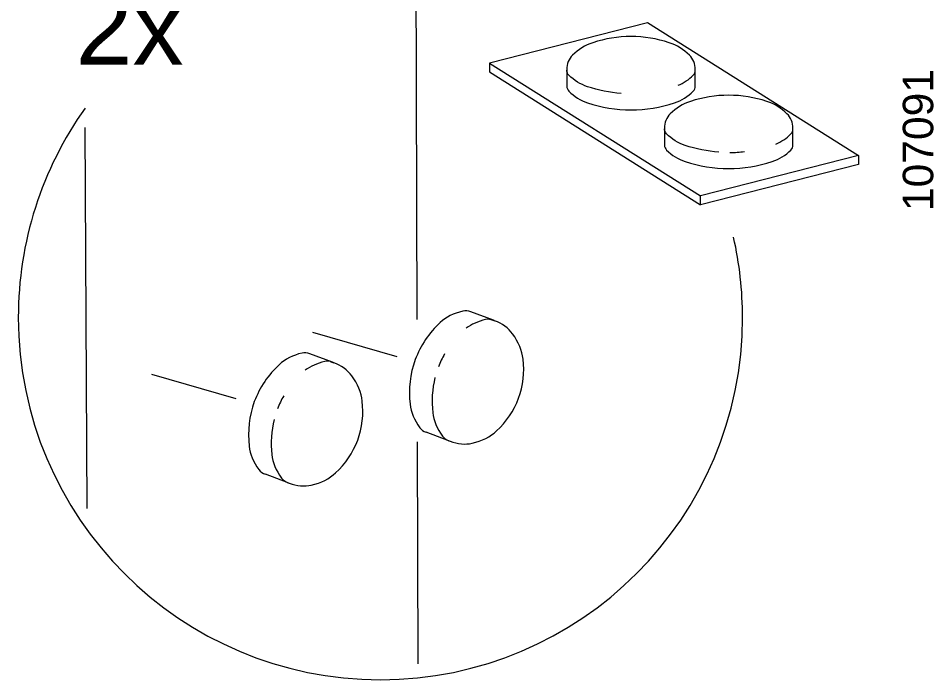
# Model space of a CAD drawing. Header units: metres. Extents: x -6.4 to 35.9, y -8.9 to 6.5.
# Drawn here: x 19.586 to 20.457, y -6.763 to -6.133 of the extents above; entities that cross this region are included whole.
import ezdxf

# ---------------------------------------------------------------- set-up
doc = ezdxf.new("R2010")
doc.units = ezdxf.units.M
doc.header["$MEASUREMENT"] = 0
doc.layers.add('PDF15_Geometry_Num_Penna__7_Num_Penna__7_Num_Penna__7_Num_Penna__7', color=7, linetype='Continuous', lineweight=18)
doc.layers.add('PDF15_Text_Num_Penna__7_Num_Penna__7_Num_Penna__7_Num_Penna__7', color=7, linetype='Continuous', lineweight=18)
doc.styles.add('GENERATED_STYLE_1', font='')
doc.styles.get('GENERATED_STYLE_1').set_extended_font_data('Arial')

msp = doc.modelspace()

# ---------------------------------------------------------------- linework, layer by layer
at = {"layer": 'PDF15_Geometry_Num_Penna__7_Num_Penna__7_Num_Penna__7_Num_Penna__7', "color": 7, "linetype": 'Continuous', "lineweight": 18, "flags": 128}
for points in [[(19.96416, -6.0869), (19.96527, -6.42013)], [(20.03444, -6.17589), (20.18503, -6.13743), (20.38586, -6.26406)], [(20.03444, -6.1759), (20.23527, -6.30252)], [(20.03444, -6.17591), (20.03444, -6.18435), (20.23527, -6.31098)], [(19.64902, -6.2374), (19.65086, -6.60018)], [(20.38587, -6.26406), (20.23527, -6.30252)], [(20.38587, -6.26406), (20.38587, -6.27252), (20.23527, -6.31097)], [(20.23527, -6.31097), (20.23527, -6.30252)], [(19.94641, -6.45583), (19.86609, -6.43262)], [(19.79321, -6.49579), (19.71289, -6.47259)], [(19.9958, -6.53573), (19.9742, -6.52766)], [(19.96554, -6.53655), (19.96624, -6.74829)], [(19.8426, -6.57569), (19.82101, -6.56763)]]:
    msp.add_lwpolyline(points, dxfattribs=at)
for points in [[(20.22836, -6.20286, 0.198978), (20.23038, -6.19801), (20.23038, -6.18268, 0.032806), (20.23033, -6.18192, 0.198693), (20.22473, -6.16838, 0.116642), (20.20563, -6.15658, 0.08068), (20.16916, -6.15067, 0.08075), (20.13269, -6.15658, 0.116192), (20.11358, -6.16838, 0.198466), (20.10799, -6.18192, 0.01904), (20.10804, -6.1832)], [(20.15984, -6.20487, -0.062538), (20.12774, -6.19847, -0.116552), (20.11004, -6.18753, -0.198868), (20.10804, -6.18268), (20.10804, -6.19802, 0.198761), (20.11005, -6.20286, 0.116402), (20.12774, -6.21379, 0.080266), (20.1692, -6.22053, 0.080286), (20.21068, -6.21381, 0.116389), (20.22836, -6.20286)], [(20.21414, -6.19716, 0.095543), (20.22837, -6.18753, 0.199085), (20.23038, -6.18268)], [(20.25285, -6.2608, -0.062642), (20.22073, -6.25441, -0.115875), (20.20305, -6.24347, -0.199085), (20.20104, -6.23862), (20.20104, -6.25394, 0.199001), (20.20305, -6.2588, 0.116373), (20.22073, -6.26973, 0.080511), (20.26221, -6.27647, 0.080547), (20.30369, -6.26973, 0.116373), (20.32137, -6.2588, 0.199297), (20.32338, -6.25394), (20.32339, -6.23862, 0.031453), (20.32334, -6.23785, 0.198829), (20.31773, -6.22431, 0.116547), (20.29864, -6.21251, 0.080597), (20.26216, -6.20661, 0.080644), (20.2257, -6.21251, 0.116216), (20.20659, -6.22431, 0.198857), (20.201, -6.23785, 0.018607), (20.20105, -6.23914)], [(19.64945, -6.21876, 0.156507), (19.58574, -6.41843, 0.999989), (20.27541, -6.41842, 0.055868), (20.26685, -6.34185)], [(20.30715, -6.25309, 0.095623), (20.32137, -6.24347, 0.199085), (20.32339, -6.23862)], [(20.03586, -6.42029, -0.022008), (20.0393, -6.4214, 0.021804), (20.03822, -6.42096), (20.01662, -6.41289)], [(19.98755, -6.42307, 0.117199), (19.96369, -6.45845, 0.116746), (19.95879, -6.50089)], [(19.88266, -6.46025, -0.020926), (19.88611, -6.46137, 0.025058), (19.88502, -6.46093), (19.86343, -6.45286)], [(20.04114, -6.52633, 0.117364), (20.06211, -6.49522, 0.117144), (20.06642, -6.4579)], [(19.83436, -6.46304, 0.117241), (19.81049, -6.49842, 0.116772), (19.8056, -6.54086)], [(19.88794, -6.5663, 0.117364), (19.90891, -6.53519, 0.117148), (19.91323, -6.49787)]]:
    msp.add_lwpolyline(points, format="xyb", dxfattribs=at)
at = {"layer": 'PDF15_Geometry_Num_Penna__7_Num_Penna__7_Num_Penna__7_Num_Penna__7', "color": 7, "linetype": 'Continuous', "lineweight": 18}
for centre, radius, start, end in [((20.20956, -6.18185), 0.02077, 353.20022, 359.80853), ((20.30346, -6.2378), 0.01987, 352.92218, 359.86088), ((20.26206, -6.12608), 0.13506, 270.57218, 276.43215), ((20.0678, -6.49697), 0.08795, 149.9261, 158.94694), ((20.07409, -6.49804), 0.09432, 166.15321, 186.63881), ((19.91492, -6.53707), 0.08829, 149.95175, 158.94061), ((19.92087, -6.53801), 0.0943, 166.15188, 186.63899), ((20.00851, -6.50433), 0.03389, 246.64433, 249.93042), ((19.85727, -6.53938), 0.03919, 246.8664, 249.70835)]:
    msp.add_arc(centre, radius, start, end, dxfattribs=at)
for points in [[(20.00909, -6.41222), (20.00037, -6.41427), (19.993, -6.41799), (19.98755, -6.42307)], [(20.01662, -6.41289), (20.01407, -6.41194), (20.01135, -6.4117), (20.00909, -6.41222)], [(20.03069, -6.42029), (20.02351, -6.42197), (20.01725, -6.42479), (20.0122, -6.42857)], [(20.03822, -6.42096), (20.03566, -6.42), (20.03295, -6.41975), (20.03069, -6.42029)], [(20.05641, -6.43377), (20.05261, -6.42851), (20.04644, -6.42407), (20.03931, -6.4214)], [(20.06642, -6.4579), (20.06555, -6.44988), (20.06211, -6.44162), (20.05641, -6.43377)], [(19.8559, -6.45219), (19.84718, -6.45424), (19.8398, -6.45796), (19.83436, -6.46303)], [(19.86343, -6.45286), (19.86087, -6.45191), (19.85815, -6.45166), (19.85589, -6.45219)], [(19.8775, -6.46026), (19.87031, -6.46194), (19.86405, -6.46475), (19.859, -6.46853)], [(19.88502, -6.46093), (19.88246, -6.45996), (19.87975, -6.45972), (19.8775, -6.46026)], [(19.90321, -6.47374), (19.89941, -6.46848), (19.89324, -6.46404), (19.88611, -6.46137)], [(19.91323, -6.49787), (19.91235, -6.48986), (19.90892, -6.48159), (19.90321, -6.47374)], [(19.95879, -6.50089), (19.95962, -6.50831), (19.96279, -6.51596), (19.96807, -6.52324)], [(19.9804, -6.50895), (19.98121, -6.51637), (19.98439, -6.52403), (19.98968, -6.53129)], [(19.96807, -6.52323), (19.96943, -6.52512), (19.97165, -6.52671), (19.97421, -6.52766)], [(20.01789, -6.53803), (20.0273, -6.53583), (20.03526, -6.53182), (20.04114, -6.52633)], [(19.98967, -6.53129), (19.99103, -6.53318), (19.99323, -6.53476), (19.9958, -6.53571)], [(19.99688, -6.53617), (20.00402, -6.53884), (20.01158, -6.53951), (20.01789, -6.53803)], [(19.8056, -6.54085), (19.80642, -6.54828), (19.80959, -6.55593), (19.81487, -6.5632)], [(19.82721, -6.54891), (19.82802, -6.55634), (19.8312, -6.56399), (19.83648, -6.57126)], [(19.81487, -6.5632), (19.81624, -6.56509), (19.81845, -6.56668), (19.82101, -6.56762)], [(19.83648, -6.57125), (19.83783, -6.57315), (19.84004, -6.57474), (19.8426, -6.57568)], [(19.86469, -6.578), (19.87411, -6.5758), (19.88206, -6.57178), (19.88794, -6.5663)], [(19.84368, -6.57614), (19.85083, -6.57881), (19.85839, -6.57948), (19.86469, -6.578)]]:
    msp.add_open_spline(points, degree=3, dxfattribs=at)

# ---------------------------------------------------------------- texts
at = {"layer": 'PDF15_Text_Num_Penna__7_Num_Penna__7_Num_Penna__7_Num_Penna__7', "color": 7, "linetype": 'Continuous', "lineweight": 18, "insert": (19.64038, -6.1775), "char_height": 0.0696619, "attachment_point": 7, "style": 'GENERATED_STYLE_1'}
msp.add_mtext('\\A1;{\\pql;\\fArial|b0|i0|c0|p34;2x}', dxfattribs=at)
at = {"layer": 'PDF15_Text_Num_Penna__7_Num_Penna__7_Num_Penna__7_Num_Penna__7', "color": 7, "linetype": 'Continuous', "lineweight": 18, "insert": (20.45742, -6.31693), "char_height": 0.0290254, "attachment_point": 7, "rotation": 90, "style": 'GENERATED_STYLE_1'}
msp.add_mtext('\\A1;{\\pql;\\fArial|b0|i0|c0|p34;107091}', dxfattribs=at)

doc.saveas('drawing.dxf')
